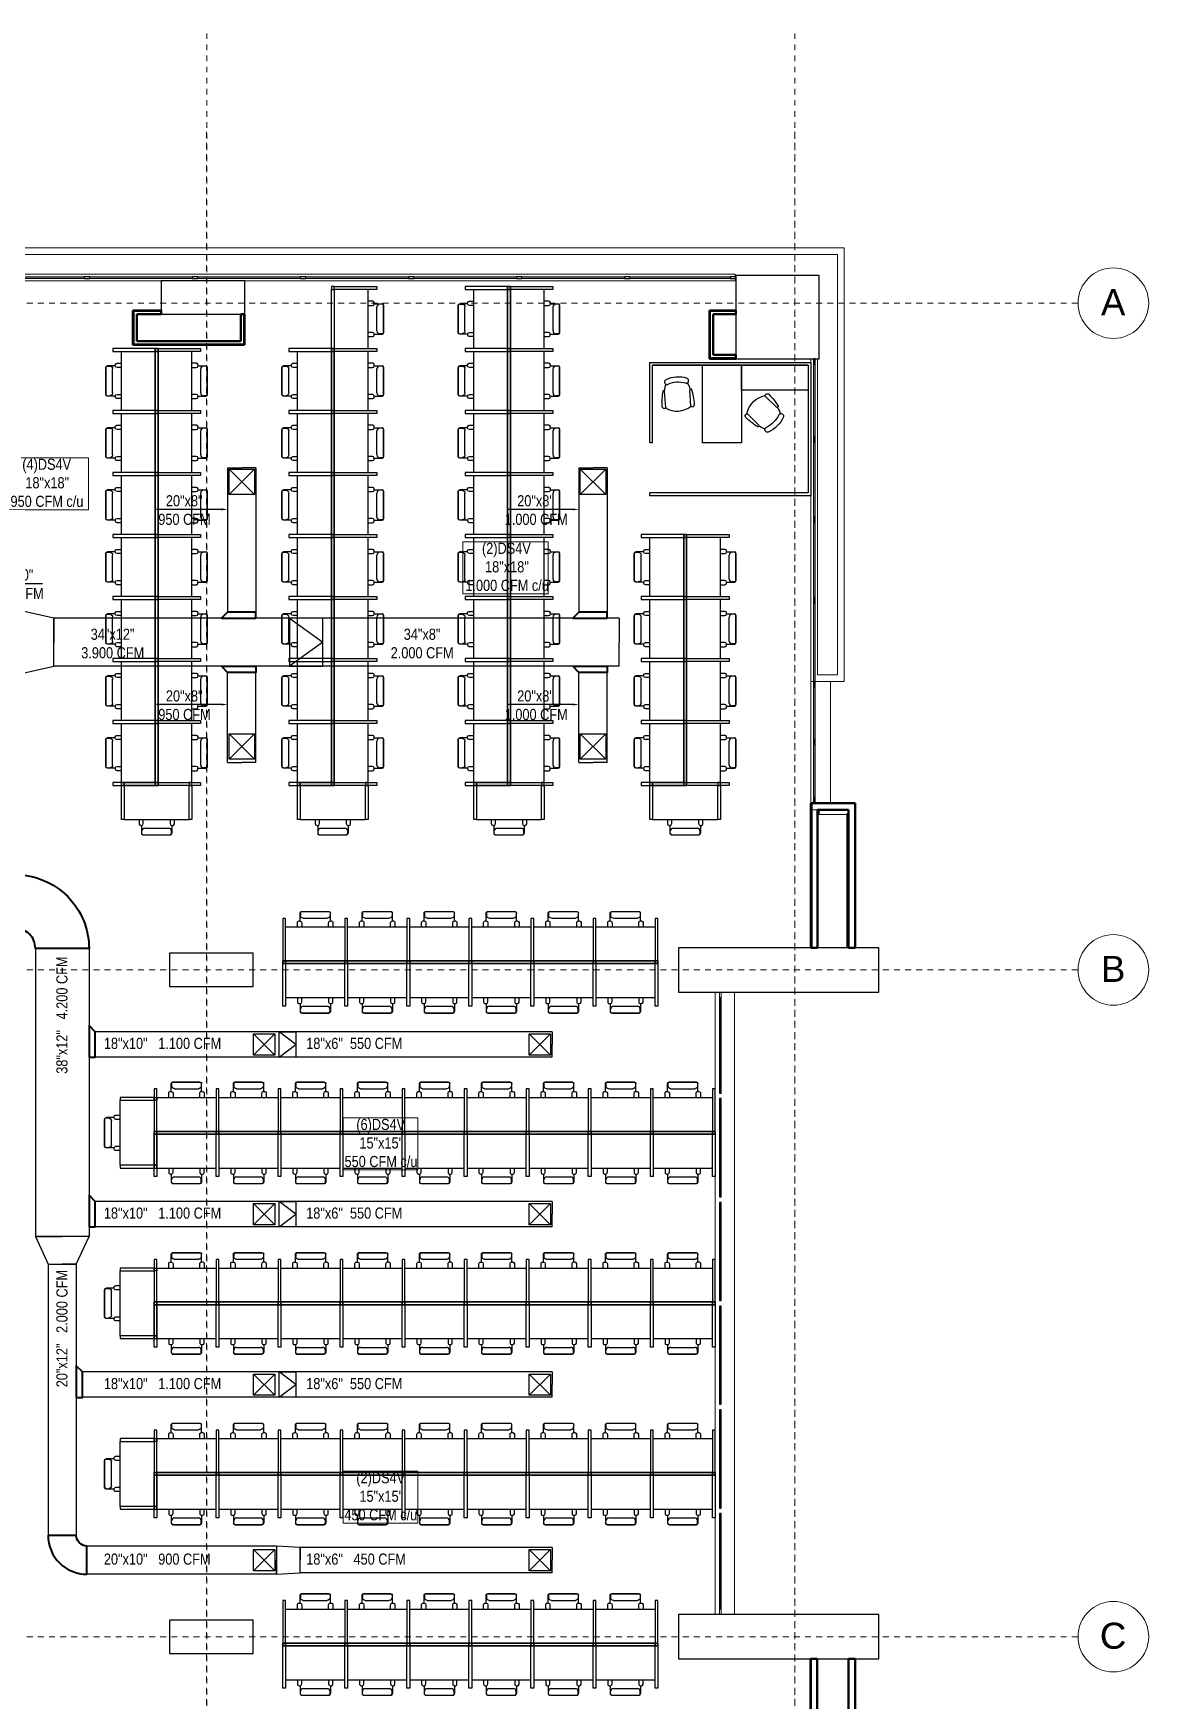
# Model space of a CAD drawing. Header units: inches. Extents: x -3 to 209, y -384 to 20.
# Drawn here: x 173.28 to 193.34, y -191.02 to -161.01 of the extents above; entities that cross this region are included whole.
import ezdxf
from ezdxf import colors
from ezdxf.entities.mleader import LeaderData, LeaderLine
from ezdxf.math import Vec2, Vec3

# ---------------------------------------------------------------- set-up
doc = ezdxf.new("R2010")
doc.units = ezdxf.units.IN
doc.header["$MEASUREMENT"] = 0
for name, pattern in [('Grid Line', [0.022225, 0.0127, -0.003175, 0.003175, -0.003175]), ('Grid Line 1_2_', [0.022225, 0.0127, -0.003175, 0.003175, -0.003175]), ('HIDDEN2', [0.1875, 0.125, -0.0625])]:
    doc.linetypes.add(name, pattern=pattern)
for name, color, linetype, lineweight in [('A-GLAZ-CURT', 253, 'Continuous', 9), ('A-GLAZ-CWMG', 253, 'Continuous', 9), ('A-WALL-PATT', 253, 'Continuous', 50), ('HVAC -Textos Suministro', 7, 'Continuous', 9), ('HVAC Suministro', 5, 'Continuous', 40), ('S-BEAM', 253, 'Continuous', 13), ('S-COLS', 6, 'Continuous', 13), ('S-GRID', 253, 'Continuous', 9), ('S-GRID-IDEN', 253, 'Continuous', 9)]:
    doc.layers.add(name, color=color, linetype=linetype, lineweight=lineweight)
for name, color, linetype in [('A-WALL', 253, 'Continuous'), ('HVAC-Rejillas', 2, 'HIDDEN2'), ('HVAC-Suministro', 170, 'Continuous'), ('NFF-FURN', 253, 'Continuous'), ('NFF-LIGHT', 253, 'Continuous')]:
    doc.layers.add(name, color=color, linetype=linetype)
doc.styles.add('Arial', font='arial.ttf', dxfattribs={"height": 0.225})
doc.styles.add('Arial Narrow', font='ARIALN.TTF', dxfattribs={"height": 0.00295})
doc.styles.get("Standard").update_dxf_attribs({"font": 'arial.ttf'})

# ---------------------------------------------------------------- blocks, each defined once
blk = doc.blocks.new('ds')
at = {"linetype": 'ByBlock', "lineweight": -2}
for p, q in [((-0.0127, -0.0127), (0.0127, 0.0127)), ((-0.0127, 0.0127), (0.0127, -0.0127)), ((-0.0127, -0.0127), (-0.0127, 0.0127)), ((-0.0127, 0.0127), (0.0127, 0.0127)), ((0.0127, 0.0127), (0.0127, -0.0127)), ((0.0127, -0.0127), (-0.0127, -0.0127))]:
    blk.add_line(p, q, dxfattribs=at)
blk = doc.blocks.new('*U106')
blk.add_lwpolyline([(-0.234, -0.057), (-0.234, 0), (0, 0), (0.057, -0.057), (-0.234, -0.057)])
blk = doc.blocks.new('*U69')
blk.add_lwpolyline([(-0.26, -0.057), (-0.26, 0), (0, 0), (0.057, -0.057), (-0.26, -0.057)])
blk = doc.blocks.new('nci')
at = {"layer": 'NFF-FURN', "linetype": 'ByBlock', "lineweight": -2}
for p, q in [((717, -265), (635, -265)), ((744, -310), (744, -292)), ((635, -342), (712, -342)), ((744, -310), (886, -310)), ((793, -799), (793, -367)), ((889, -316), (844, -316)), ((911, -831), (911, -335)), ((915, -824), (915, -342)), ((711, -824), (635, -824)), ((743, -874), (743, -856)), ((743, -856), (886, -856)), ((889, -850), (844, -850)), ((635, -901), (716, -901))]:
    blk.add_line(p, q, dxfattribs=at)
for points in [[(-25, -50), (25, -50), (25, 0), (-25, 0)], [(25, -1116), (-25, -1116), (-25, -50), (25, -50)], [(25, -50), (25, -1116), (635, -1116), (635, -50)], [(-25, -1116), (25, -1116), (25, -1166), (-25, -1166)]]:
    blk.add_lwpolyline(points, close=True, dxfattribs=at)
for points in [[(25, 0), (789, 0), (789, -50), (25, -50), (25, 0)], [(25, -1116), (789, -1116), (789, -1166), (25, -1166), (25, -1116)]]:
    blk.add_lwpolyline(points, dxfattribs=at)
for centre, radius, start, end in [((717, -292), 26.9, 0, 90), ((712, -310), 32.3, 270, 0), ((844, -367), 50.8, 90, 180), ((886, -335), 25.4, 0, 90), ((889, -342), 25.4, 0, 90), ((711, -856), 32.3, 0, 90), ((716, -874), 26.9, 270, 0), ((844, -799), 50.8, 180, 270), ((886, -831), 25.4, 270, 0), ((889, -824), 25.4, 270, 0)]:
    blk.add_arc(centre, radius, start, end, dxfattribs=at)
blk = doc.blocks.new('om 2')
at = {"layer": 'NFF-FURN', "linetype": 'ByBlock', "lineweight": -2, "extrusion": (0, 0, -1)}
for points in [[(1900, -1400), (1900, 0)], [(1200, -450), (1200, 0)], [(1200, 0), (1200, -1400)], [(2562, -265), (2562, -265)], [(2177, -238), (2177, -238)], [(2613, -468), (2613, -468)], [(2559, -761), (2581, -476)], [(2525, -346), (2525, -346)], [(2203, -325), (2203, -325)], [(2112, -733), (2126, -448)], [(2095, -436), (2095, -436)], [(0, -450), (1200, -450)], [(773, -557), (773, -557)], [(773, -557), (568, -756)], [(707, -525), (707, -525)], [(2630, -741), (2630, -741)], [(2559, -761), (2559, -761)], [(2112, -733), (2112, -733)], [(2044, -705), (2044, -705)], [(1089, -875), (1089, -875)], [(1089, -875), (889, -1079)], [(538, -740), (538, -740)], [(526, -895), (526, -895)], [(1120, -942), (1120, -942)], [(904, -1109), (904, -1109)], [(754, -1123), (754, -1123)], [(444, -932), (444, -932)], [(1200, -1400), (1900, -1400)], [(717, -1204), (717, -1204)]]:
    blk.add_lwpolyline(points, dxfattribs=at)
for points in [[(2562, -265), (2568, -269), (2574, -275, -0.415301), (2570, -338), (2564, -342), (2558, -345)], [(2562, -265), (2568, -269), (2574, -275, -0.415301), (2570, -338, -0.275335), (2525, -346)], [(2177, -238, -0.190618), (2562, -265)], [(2177, -238, -0.190618), (2562, -265)], [(2203, -325, -0.163773), (2525, -346)], [(2203, -325, -0.260185), (2161, -310, -0.41472), (2165, -246), (2171, -242), (2177, -238)], [(2170, -318), (2165, -314), (2161, -310, -0.41472), (2165, -246), (2171, -242), (2177, -238)], [(2613, -468, -0.062864), (2630, -741)], [(2613, -468, -0.062864), (2630, -741)], [(2591, -462, -0.335448), (2612, -466), (2613, -468)], [(2581, -476), (2582, -470), (2587, -465, -0.415881), (2612, -466), (2613, -468)], [(2558, -345, -0.084773), (2591, -462)], [(2120, -434, -0.064311), (2170, -318)], [(2095, -436), (2097, -434, -0.415432), (2122, -436), (2125, -442), (2126, -448)], [(2095, -436), (2097, -434, -0.379395), (2120, -434)], [(2044, -705, -0.062793), (2095, -436)], [(2044, -705, -0.062793), (2095, -436)], [(1102, -876, 0.300719), (773, -545)], [(773, -557), (774, -553, 0.414852), (735, -514, 0.197378), (707, -525)], [(773, -545, 0.360765), (735, -514, 0.197378), (707, -525)], [(707, -525, 0.062793), (538, -740)], [(707, -525, 0.062793), (538, -740)], [(2630, -741, -0.198888), (2616, -768, -0.347278), (2568, -771)], [(2630, -741, -0.198158), (2616, -768, -0.414966), (2562, -765), (2559, -761)], [(2568, -771, -0.300719), (2103, -741)], [(2112, -733), (2109, -737, -0.414852), (2054, -733, -0.197378), (2044, -705)], [(2103, -741, -0.360765), (2054, -733, -0.197378), (2044, -705)], [(1120, -942, 0.198158), (1132, -914, 0.414966), (1093, -875), (1089, -875)], [(1120, -942, 0.198888), (1132, -914, 0.347278), (1102, -876)], [(526, -895, 0.163773), (754, -1123)], [(538, -740), (538, -743, 0.415432), (556, -761), (562, -759), (568, -756)], [(538, -740), (538, -743, 0.379395), (553, -760)], [(553, -760, 0.064311), (499, -875)], [(526, -895, 0.260185), (487, -873, 0.41472), (442, -918), (442, -925), (444, -932)], [(499, -875), (493, -874), (487, -873, 0.41472), (442, -918), (442, -925), (444, -932)], [(904, -1109, 0.062864), (1120, -942)], [(904, -1109, 0.062864), (1120, -942)], [(889, -1079), (885, -1085), (884, -1092, 0.415881), (901, -1109), (904, -1109)], [(884, -1096, 0.335448), (901, -1109), (904, -1109)], [(775, -1148, 0.084773), (884, -1096)], [(717, -1204), (724, -1206), (732, -1207, 0.415301), (777, -1162, 0.275335), (754, -1123)], [(717, -1204), (724, -1206), (732, -1207, 0.415301), (777, -1162), (777, -1155), (775, -1148)], [(444, -932, 0.190618), (717, -1204)], [(444, -932, 0.190618), (717, -1204)]]:
    blk.add_lwpolyline(points, format="xyb", dxfattribs=at)
at = {"layer": 'NFF-LIGHT', "linetype": 'ByBlock', "lineweight": -2}
for p, q in [((1, 0), (-2800, 0)), ((-2800, 0), (1, 0)), ((-2800, -1400), (-2800, 0)), ((1, 0), (1, -2300)), ((-2800, -1400), (-2850, -1400)), ((1, -2300), (-2850, -2300))]:
    blk.add_line(p, q, dxfattribs=at)
blk.add_lwpolyline([(-2850, -1400), (-2850, 50), (51, 50), (51, -2350), (-2850, -2350), (-2850, -2300)], dxfattribs=at)
at = {"layer": 'NFF-LIGHT', "linetype": 'ByBlock', "lineweight": -2, "extrusion": (0, 0, -1)}
for points in [[(1900, 0), (1200, 0)], [(1200, 0), (0, 0)], [(0, 0), (0, -450)]]:
    blk.add_lwpolyline(points, dxfattribs=at)
blk = doc.blocks.new('Grid - Grid Head - Circle-V29-COMUNICACIONES PISO 4 AVA')
at = {"layer": 'S-GRID-IDEN', "linetype": 'ByBlock', "lineweight": -2}
blk.add_circle((0, 0), 0.00635, dxfattribs=at)
blk = doc.blocks.new('tlws')
at = {"layer": 'NFF-FURN', "linetype": 'ByBlock', "lineweight": -2}
for p, q in [((-318, -610), (-318, -691)), ((-291, -718), (-273, -718)), ((-273, -718), (-273, -861)), ((-267, -864), (-267, -819)), ((-248, -886), (248, -886)), ((-241, -686), (-241, -610)), ((-241, -890), (241, -890)), ((-216, -768), (216, -768)), ((241, -610), (241, -687)), ((267, -864), (267, -819)), ((273, -719), (291, -719)), ((273, -719), (273, -861)), ((318, -692), (318, -610))]:
    blk.add_line(p, q, dxfattribs=at)
for points in [[(-585, 50), (-585, 0), (-635, 0), (-635, 50)], [(-585, 0), (-585, 50), (585, 50), (585, 0)], [(585, 0), (-585, 0), (-585, -610), (585, -610)], [(585, 50), (585, 0), (635, 0), (635, 50)]]:
    blk.add_lwpolyline(points, close=True, dxfattribs=at)
for points in [[(-585, 0), (-585, -610), (-635, -610), (-635, 0), (-585, 0)], [(635, 0), (635, -610), (585, -610), (585, 0), (635, 0)]]:
    blk.add_lwpolyline(points, dxfattribs=at)
for centre, radius, start, end in [((-291, -691), 26.9, 180, 270), ((-273, -686), 32.3, 270, 0), ((-248, -861), 25.4, 180, 270), ((-216, -819), 50.8, 90, 180), ((-241, -864), 25.4, 180, 270), ((216, -819), 50.8, 0, 90), ((273, -687), 32.3, 180, 270), ((241, -864), 25.4, 270, 0), ((248, -861), 25.4, 270, 0), ((291, -692), 26.9, 270, 0)]:
    blk.add_arc(centre, radius, start, end, dxfattribs=at)

msp = doc.modelspace()

# ---------------------------------------------------------------- linework, layer by layer
at = {"layer": 'A-GLAZ-CURT', "lineweight": 18}
for p, q in [((174.192, -165.395), (172.349, -165.395)), ((172.349, -165.42), (174.192, -165.42)), ((174.192, -165.42), (174.192, -165.395)), ((176.136, -165.395), (174.292, -165.395)), ((174.292, -165.395), (174.292, -165.42)), ((174.292, -165.42), (176.136, -165.42)), ((176.136, -165.42), (176.136, -165.395)), ((178.08, -165.395), (176.236, -165.395)), ((176.236, -165.395), (176.236, -165.42)), ((176.236, -165.42), (178.08, -165.42)), ((178.08, -165.42), (178.08, -165.395)), ((180.024, -165.395), (178.18, -165.395)), ((178.18, -165.395), (178.18, -165.42)), ((178.18, -165.42), (180.024, -165.42)), ((180.024, -165.42), (180.024, -165.395)), ((181.967, -165.395), (180.124, -165.395)), ((180.124, -165.395), (180.124, -165.42)), ((180.124, -165.42), (181.967, -165.42)), ((181.967, -165.42), (181.967, -165.395)), ((183.911, -165.395), (182.067, -165.395)), ((182.067, -165.395), (182.067, -165.42)), ((182.067, -165.42), (183.911, -165.42)), ((183.911, -165.42), (183.911, -165.395)), ((185.815, -165.395), (184.011, -165.395)), ((184.011, -165.395), (184.011, -165.42)), ((184.011, -165.42), (185.815, -165.42)), ((185.815, -165.42), (185.815, -165.395)), ((187.314, -166.967), (187.314, -168.267)), ((187.339, -166.967), (187.314, -166.967)), ((187.339, -168.267), (187.339, -166.967)), ((187.314, -168.267), (187.339, -168.267)), ((187.314, -168.367), (187.314, -169.717)), ((187.339, -168.367), (187.314, -168.367)), ((187.339, -169.717), (187.339, -168.367)), ((187.314, -169.717), (187.339, -169.717)), ((187.314, -169.817), (187.314, -171.167)), ((187.339, -169.817), (187.314, -169.817)), ((187.339, -171.167), (187.339, -169.817)), ((187.314, -171.167), (187.339, -171.167)), ((187.314, -171.267), (187.314, -172.677)), ((187.339, -171.267), (187.314, -171.267)), ((187.339, -172.677), (187.339, -171.267)), ((187.314, -172.677), (187.339, -172.677)), ((187.314, -172.777), (187.314, -173.717)), ((187.339, -172.777), (187.314, -172.777)), ((187.339, -173.717), (187.339, -172.777)), ((187.314, -173.717), (187.339, -173.717)), ((187.314, -173.817), (187.314, -174.767)), ((187.339, -173.817), (187.314, -173.817)), ((187.339, -174.767), (187.339, -173.817)), ((187.314, -174.767), (187.339, -174.767))]:
    msp.add_line(p, q, dxfattribs=at)
at = {"layer": 'A-GLAZ-CWMG'}
for p, q in [((172.349, -165.392), (174.192, -165.392)), ((172.349, -165.422), (174.192, -165.422)), ((174.292, -165.392), (176.136, -165.392)), ((174.292, -165.422), (176.136, -165.422)), ((176.236, -165.392), (178.08, -165.392)), ((176.236, -165.422), (178.08, -165.422)), ((178.18, -165.392), (180.024, -165.392)), ((178.18, -165.422), (180.024, -165.422)), ((180.124, -165.392), (181.967, -165.392)), ((180.124, -165.422), (181.967, -165.422)), ((182.067, -165.392), (183.911, -165.392)), ((182.067, -165.422), (183.911, -165.422)), ((184.011, -165.392), (185.815, -165.392)), ((184.011, -165.422), (185.815, -165.422)), ((187.312, -168.267), (187.312, -166.967)), ((187.342, -168.267), (187.342, -166.967)), ((187.312, -169.717), (187.312, -168.367)), ((187.342, -169.717), (187.342, -168.367)), ((187.312, -171.167), (187.312, -169.817)), ((187.342, -171.167), (187.342, -169.817)), ((187.312, -172.677), (187.312, -171.267)), ((187.342, -172.677), (187.342, -171.267)), ((187.312, -173.717), (187.312, -172.777)), ((187.342, -173.717), (187.342, -172.777)), ((187.312, -174.767), (187.312, -173.817)), ((187.342, -174.767), (187.342, -173.817)), ((185.621, -178.367), (185.621, -178.267)), ((185.651, -178.367), (185.651, -178.267)), ((185.621, -189.467), (185.621, -189.367)), ((185.651, -189.467), (185.651, -189.367))]:
    msp.add_line(p, q, dxfattribs=at)
at = {"layer": 'A-GLAZ-CWMG', "lineweight": 25, "extrusion": (0, 0, -1)}
for p, q in [((174.292, -165.392), (174.192, -165.392)), ((174.192, -165.392), (174.192, -165.422)), ((174.192, -165.422), (174.292, -165.422)), ((174.292, -165.422), (174.292, -165.392)), ((176.236, -165.392), (176.136, -165.392)), ((176.136, -165.392), (176.136, -165.422)), ((176.136, -165.422), (176.236, -165.422)), ((176.236, -165.422), (176.236, -165.392)), ((178.18, -165.392), (178.08, -165.392)), ((178.08, -165.392), (178.08, -165.422)), ((178.08, -165.422), (178.18, -165.422)), ((178.18, -165.422), (178.18, -165.392)), ((180.124, -165.392), (180.024, -165.392)), ((180.024, -165.392), (180.024, -165.422)), ((180.024, -165.422), (180.124, -165.422)), ((180.124, -165.422), (180.124, -165.392)), ((182.067, -165.392), (181.967, -165.392)), ((181.967, -165.392), (181.967, -165.422)), ((181.967, -165.422), (182.067, -165.422)), ((182.067, -165.422), (182.067, -165.392)), ((184.011, -165.392), (183.911, -165.392)), ((183.911, -165.392), (183.911, -165.422)), ((183.911, -165.422), (184.011, -165.422)), ((184.011, -165.422), (184.011, -165.392)), ((187.312, -168.267), (187.312, -168.367)), ((187.342, -168.267), (187.312, -168.267)), ((187.342, -168.367), (187.342, -168.267)), ((187.312, -168.367), (187.342, -168.367)), ((187.312, -169.717), (187.312, -169.817)), ((187.342, -169.717), (187.312, -169.717)), ((187.312, -169.817), (187.342, -169.817)), ((187.342, -169.817), (187.342, -169.717)), ((187.312, -171.167), (187.312, -171.267)), ((187.342, -171.167), (187.312, -171.167)), ((187.312, -171.267), (187.342, -171.267)), ((187.342, -171.267), (187.342, -171.167)), ((187.312, -173.717), (187.312, -173.817)), ((187.342, -173.717), (187.312, -173.717)), ((187.342, -173.817), (187.342, -173.717)), ((187.312, -173.817), (187.342, -173.817)), ((187.312, -174.767), (187.312, -174.867)), ((187.342, -174.767), (187.312, -174.767)), ((187.312, -174.867), (187.342, -174.867)), ((187.342, -174.867), (187.342, -174.767))]:
    msp.add_line(p, q, dxfattribs=at)
at = {"layer": 'A-GLAZ-CWMG', "lineweight": 25}
for p, q in [((185.915, -165.392), (185.815, -165.392)), ((185.815, -165.392), (185.815, -165.422)), ((185.815, -165.422), (185.915, -165.422)), ((185.915, -165.422), (185.915, -165.392)), ((187.312, -166.867), (187.312, -166.967)), ((187.342, -166.867), (187.312, -166.867)), ((187.312, -166.967), (187.342, -166.967)), ((187.342, -166.967), (187.342, -166.867)), ((187.312, -172.677), (187.312, -172.777)), ((187.342, -172.677), (187.312, -172.677)), ((187.312, -172.777), (187.342, -172.777)), ((187.342, -172.777), (187.342, -172.677)), ((185.651, -178.367), (185.621, -178.367)), ((185.621, -178.367), (185.621, -180.084)), ((185.651, -180.084), (185.651, -178.367)), ((185.621, -180.084), (185.651, -180.084)), ((185.651, -180.184), (185.621, -180.184)), ((185.621, -180.184), (185.621, -181.951)), ((185.651, -181.951), (185.651, -180.184)), ((185.621, -181.951), (185.651, -181.951)), ((185.651, -182.051), (185.621, -182.051)), ((185.621, -182.051), (185.621, -183.817)), ((185.651, -183.817), (185.651, -182.051)), ((185.621, -183.817), (185.651, -183.817)), ((185.651, -183.917), (185.621, -183.917)), ((185.621, -183.917), (185.621, -185.684)), ((185.651, -185.684), (185.651, -183.917)), ((185.621, -185.684), (185.651, -185.684)), ((185.651, -185.784), (185.621, -185.784)), ((185.621, -185.784), (185.621, -187.551)), ((185.651, -187.551), (185.651, -185.784)), ((185.621, -187.551), (185.651, -187.551)), ((185.651, -187.651), (185.621, -187.651)), ((185.621, -187.651), (185.621, -189.367)), ((185.651, -189.367), (185.651, -187.651)), ((185.621, -189.367), (185.651, -189.367))]:
    msp.add_line(p, q, dxfattribs=at)
at = {"layer": 'A-WALL', "lineweight": 9}
for p, q in [((170.404, -164.869), (187.744, -164.869)), ((187.744, -164.989), (170.524, -164.989)), ((187.864, -164.869), (187.744, -164.869)), ((187.744, -172.557), (187.744, -164.989)), ((187.864, -164.869), (187.864, -172.677)), ((175.58, -165.467), (170.404, -165.467)), ((170.524, -165.347), (185.905, -165.347)), ((185.905, -165.467), (177.08, -165.467)), ((185.905, -165.392), (185.905, -165.347)), ((185.905, -165.467), (185.905, -165.422)), ((187.267, -172.677), (187.267, -166.867)), ((187.387, -166.867), (187.387, -172.557)), ((187.267, -172.677), (187.312, -172.677)), ((187.267, -174.867), (187.267, -172.677)), ((187.342, -172.677), (187.387, -172.677)), ((187.387, -172.557), (187.744, -172.557)), ((187.744, -172.677), (187.387, -172.677)), ((187.617, -172.677), (187.617, -174.867)), ((187.744, -172.677), (187.864, -172.677)), ((185.544, -189.467), (185.544, -178.267)), ((185.894, -178.267), (185.894, -189.467))]:
    msp.add_line(p, q, dxfattribs=at)
at = {"layer": 'A-WALL', "lineweight": 50}
for p, q in [((175.089, -165.997), (175.069, -165.997)), ((175.069, -165.997), (175.069, -166.619)), ((175.139, -165.997), (175.089, -165.997)), ((175.579, -165.997), (175.139, -165.997)), ((175.139, -166.549), (175.139, -166.067)), ((175.139, -166.067), (175.579, -166.067)), ((175.579, -166.067), (175.579, -165.997)), ((177.009, -166.067), (177.009, -166.549)), ((177.079, -166.067), (177.009, -166.067)), ((177.079, -166.549), (177.079, -166.067)), ((185.44, -165.997), (185.44, -166.797)), ((185.46, -165.997), (185.44, -165.997)), ((185.51, -165.997), (185.46, -165.997)), ((185.915, -165.997), (185.51, -165.997)), ((185.51, -166.797), (185.51, -166.067)), ((185.51, -166.067), (185.915, -166.067)), ((185.915, -166.067), (185.915, -165.997)), ((175.069, -166.619), (175.089, -166.619)), ((175.089, -166.619), (175.139, -166.619)), ((177.009, -166.549), (175.139, -166.549)), ((175.139, -166.619), (177.079, -166.619)), ((177.079, -166.599), (177.079, -166.549)), ((177.079, -166.619), (177.079, -166.599)), ((185.44, -166.797), (185.44, -166.847)), ((185.915, -166.797), (185.51, -166.797)), ((185.915, -166.867), (185.915, -166.797)), ((185.44, -166.847), (185.44, -166.867)), ((185.44, -166.867), (185.915, -166.867)), ((187.287, -174.867), (187.267, -174.867)), ((187.267, -174.867), (187.267, -174.987)), ((187.287, -174.867), (187.267, -174.867)), ((188.06, -174.867), (187.287, -174.867)), ((188.06, -174.987), (188.06, -174.867)), ((187.267, -174.987), (187.267, -177.467)), ((187.387, -174.987), (187.94, -174.987)), ((187.387, -177.467), (187.387, -174.987)), ((187.94, -174.987), (187.94, -177.467)), ((188.06, -177.467), (188.06, -174.987)), ((187.267, -177.467), (187.387, -177.467)), ((187.94, -177.467), (188.06, -177.467)), ((187.377, -190.267), (187.257, -190.267)), ((187.257, -190.267), (187.257, -192.748)), ((187.377, -192.748), (187.377, -190.267)), ((187.94, -190.267), (187.94, -192.748)), ((188.06, -190.267), (187.94, -190.267)), ((188.06, -192.868), (188.06, -190.267))]:
    msp.add_line(p, q, dxfattribs=at)
at = {"layer": 'A-WALL', "lineweight": 18}
for p, q in [((175.089, -166.017), (175.089, -166.599)), ((175.089, -166.017), (175.139, -166.017)), ((175.579, -166.017), (175.139, -166.017)), ((177.059, -166.549), (177.059, -166.067)), ((185.46, -166.797), (185.46, -166.017)), ((185.46, -166.017), (185.51, -166.017)), ((185.915, -166.017), (185.51, -166.017)), ((175.139, -166.599), (175.089, -166.599)), ((175.139, -166.599), (177.059, -166.599)), ((177.059, -166.549), (177.059, -166.599)), ((185.46, -166.847), (185.46, -166.797)), ((185.46, -166.847), (185.915, -166.847)), ((187.267, -174.867), (187.267, -174.987)), ((187.287, -174.987), (187.287, -174.867)), ((187.287, -177.467), (187.287, -174.987)), ((187.387, -174.987), (187.287, -174.987)), ((187.277, -190.267), (187.277, -192.748))]:
    msp.add_line(p, q, dxfattribs=at)
at = {"layer": 'A-WALL-PATT', "linetype": 'Continuous', "lineweight": 9}
for p, q in [((175.94, -166.599), (175.929, -166.619)), ((176.906, -166.618), (176.895, -166.599)), ((187.274, -176.201), (187.267, -176.213)), ((187.275, -190.667), (187.258, -190.638))]:
    msp.add_line(p, q, dxfattribs=at)
at = {"layer": 'HVAC -Textos Suministro'}
for points in [[(174.272, -169.585), (172.737, -169.585), (172.737, -168.65), (174.272, -168.65)], [(182.542, -171.097), (181.007, -171.097), (181.007, -170.162), (182.542, -170.162)], [(180.193, -181.466), (178.853, -181.466), (178.853, -180.531), (180.193, -180.531)], [(180.193, -187.824), (178.853, -187.824), (178.853, -186.889), (180.193, -186.889)]]:
    msp.add_lwpolyline(points, close=True, dxfattribs=at)
at = {"layer": 'HVAC Suministro'}
for points in [[(172.953, -177.119), (172.953, -176.154, -0.414214), (174.28, -177.481), (173.315, -177.481, 0.414214)], [(174.051, -188.044), (173.543, -188.044, 0.414214), (174.242, -188.743), (174.242, -188.235, -0.414214)]]:
    msp.add_lwpolyline(points, format="xyb", close=True, dxfattribs=at)
at = {"layer": 'HVAC-Suministro'}
for p, q in [((176.773, -168.829), (177.027, -168.829)), ((176.773, -168.829), (176.773, -171.427)), ((177.281, -168.829), (177.027, -168.829)), ((177.281, -168.829), (177.281, -171.427)), ((183.092, -168.829), (183.346, -168.829)), ((183.092, -168.829), (183.092, -171.427)), ((183.6, -168.829), (183.346, -168.829)), ((183.6, -168.829), (183.6, -171.427)), ((183.817, -171.538), (173.644, -171.538)), ((173.644, -171.538), (173.644, -171.97)), ((176.773, -171.427), (177.027, -171.427)), ((177.281, -171.427), (177.027, -171.427)), ((183.092, -171.427), (183.346, -171.427)), ((183.6, -171.427), (183.346, -171.427)), ((183.817, -171.538), (183.817, -171.97)), ((173.644, -172.402), (173.644, -171.97)), ((183.817, -172.402), (183.817, -171.97)), ((183.817, -172.402), (173.644, -172.402)), ((176.773, -174.135), (176.773, -172.512)), ((176.773, -172.512), (177.027, -172.512)), ((177.281, -172.512), (177.027, -172.512)), ((177.281, -174.135), (177.281, -172.512)), ((183.092, -174.135), (183.092, -172.512)), ((183.092, -172.512), (183.346, -172.512)), ((183.6, -172.512), (183.346, -172.512)), ((183.6, -174.135), (183.6, -172.512)), ((176.773, -174.135), (177.027, -174.135)), ((177.281, -174.135), (177.027, -174.135)), ((183.092, -174.135), (183.346, -174.135)), ((183.6, -174.135), (183.346, -174.135)), ((173.315, -177.481), (173.797, -177.481)), ((173.315, -177.481), (173.315, -182.665)), ((174.28, -177.481), (173.797, -177.481)), ((174.28, -177.481), (174.28, -182.665)), ((182.612, -178.979), (174.391, -178.979)), ((174.391, -178.979), (174.391, -179.208)), ((182.612, -178.979), (182.612, -179.208)), ((174.391, -179.436), (174.391, -179.208)), ((182.612, -179.436), (174.391, -179.436)), ((182.612, -179.436), (182.612, -179.208)), ((182.612, -182.033), (174.391, -182.033)), ((174.391, -182.033), (174.391, -182.262)), ((182.612, -182.033), (182.612, -182.262)), ((174.391, -182.49), (174.391, -182.262)), ((182.612, -182.49), (182.612, -182.262)), ((173.315, -182.665), (173.797, -182.665)), ((174.28, -182.665), (173.797, -182.665)), ((182.612, -182.49), (174.391, -182.49)), ((173.543, -183.165), (173.797, -183.165)), ((173.543, -183.165), (173.543, -188.044)), ((174.051, -183.165), (173.797, -183.165)), ((174.051, -183.165), (174.051, -188.044)), ((182.612, -185.102), (174.162, -185.102)), ((174.162, -185.102), (174.162, -185.331)), ((182.612, -185.102), (182.612, -185.331)), ((174.162, -185.559), (174.162, -185.331)), ((182.612, -185.559), (182.612, -185.331)), ((182.612, -185.559), (174.162, -185.559)), ((173.543, -188.044), (173.797, -188.044)), ((174.051, -188.044), (173.797, -188.044)), ((177.655, -188.235), (174.242, -188.235)), ((174.242, -188.235), (174.242, -188.489)), ((177.655, -188.235), (177.655, -188.489)), ((182.612, -188.26), (178.078, -188.26)), ((178.078, -188.26), (178.078, -188.489)), ((182.612, -188.26), (182.612, -188.489)), ((174.242, -188.743), (174.242, -188.489)), ((177.655, -188.743), (177.655, -188.489)), ((178.078, -188.718), (178.078, -188.489)), ((182.612, -188.718), (178.078, -188.718)), ((182.612, -188.718), (182.612, -188.489)), ((177.655, -188.743), (174.242, -188.743))]:
    msp.add_line(p, q, dxfattribs=at)
for points in [[(173.644, -171.538), (172.744, -171.335), (172.744, -172.605), (173.644, -172.402)], [(174.28, -182.665), (173.315, -182.665), (173.543, -183.165), (174.051, -183.165)], [(178.078, -188.26), (177.655, -188.235), (177.655, -188.743), (178.078, -188.718)]]:
    msp.add_lwpolyline(points, close=True, dxfattribs=at)
for points in [[(177.885, -171.538), (177.885, -172.402), (178.485, -172.402), (178.485, -171.538), (177.885, -171.538), (178.485, -171.97), (177.885, -172.402)], [(177.702, -179.436), (177.702, -178.979), (178.002, -178.979), (178.002, -179.436), (177.702, -179.436), (178.002, -179.208), (177.702, -178.979)], [(177.702, -182.49), (177.702, -182.033), (178.002, -182.033), (178.002, -182.49), (177.702, -182.49), (178.002, -182.262), (177.702, -182.033)], [(177.702, -185.559), (177.702, -185.102), (178.002, -185.102), (178.002, -185.559), (177.702, -185.559), (178.002, -185.331), (177.702, -185.102)]]:
    msp.add_lwpolyline(points, dxfattribs=at)
at = {"layer": 'S-BEAM', "lineweight": 18}
for p, q in [((187.387, -175.067), (187.416, -175.067)), ((187.416, -175.067), (187.416, -174.987)), ((187.911, -175.067), (187.416, -175.067)), ((187.94, -175.024), (187.911, -175.067)), ((187.911, -175.067), (187.911, -177.467))]:
    msp.add_line(p, q, dxfattribs=at)
at = {"layer": 'S-COLS', "lineweight": 25}
for p, q in [((177.08, -165.467), (175.58, -165.467)), ((175.58, -165.467), (175.58, -166.067)), ((177.08, -166.067), (177.08, -165.467)), ((187.416, -165.367), (185.916, -165.367)), ((185.916, -165.367), (185.916, -166.867)), ((187.416, -166.867), (187.416, -165.367)), ((175.58, -166.067), (177.08, -166.067)), ((185.916, -166.867), (187.416, -166.867)), ((177.23, -177.567), (175.73, -177.567)), ((175.73, -177.567), (175.73, -178.167)), ((177.23, -178.167), (177.23, -177.567)), ((188.485, -177.467), (184.885, -177.467)), ((184.885, -177.467), (184.885, -178.267)), ((188.485, -178.267), (188.485, -177.467)), ((175.73, -178.167), (177.23, -178.167)), ((184.885, -178.267), (188.485, -178.267)), ((177.23, -189.567), (175.73, -189.567)), ((175.73, -189.567), (175.73, -190.167)), ((177.23, -190.167), (177.23, -189.567)), ((188.485, -189.467), (184.885, -189.467)), ((184.885, -189.467), (184.885, -190.267)), ((188.485, -190.267), (188.485, -189.467)), ((175.73, -190.167), (177.23, -190.167)), ((184.885, -190.267), (188.485, -190.267))]:
    msp.add_line(p, q, dxfattribs=at)
at = {"layer": 'S-GRID', "linetype": 'Grid Line 1_2_'}
for p, q in [((176.399, -161.012), (176.399, -208.16)), ((176.399, -161.012), (176.399, -208.16)), ((186.977, -161.012), (186.977, -208.16)), ((186.977, -161.012), (186.977, -208.16)), ((122.761, -165.867), (192.072, -165.867)), ((122.761, -165.867), (192.072, -165.867)), ((122.761, -177.867), (192.072, -177.867)), ((122.761, -177.867), (192.072, -177.867)), ((122.761, -189.867), (192.072, -189.867)), ((122.761, -189.867), (192.072, -189.867))]:
    msp.add_line(p, q, dxfattribs=at)
at = {"layer": 'S-GRID', "linetype": 'Grid Line'}
for p, q in [((176.4, -161.012), (176.4, -208.16)), ((186.978, -161.012), (186.978, -208.16)), ((176.395, -162.785), (176.395, -205.178)), ((186.977, -162.785), (186.977, -205.178)), ((122.761, -165.867), (192.072, -165.867)), ((123.567, -165.867), (190.878, -165.867)), ((122.761, -177.867), (192.072, -177.867)), ((123.567, -177.867), (190.878, -177.867)), ((122.761, -189.867), (192.072, -189.867)), ((123.567, -189.867), (190.878, -189.867))]:
    msp.add_line(p, q, dxfattribs=at)

# ---------------------------------------------------------------- block references
at = {"layer": 'HVAC Suministro', "yscale": 1.953866694221574, "zscale": 1.953866694221574}
for name, p, xscale, rotation in [('*U69', (176.773, -171.427), -1.953866694221574, 1.681918604390376e-08), ('*U69', (183.092, -171.427), -1.953866694221574, 1.681918604390376e-08), ('*U69', (176.773, -172.512), 1.953866694221574, 179.9999999831808), ('*U69', (183.092, -172.512), 1.953866694221574, 179.9999999831808), ('*U106', (174.391, -178.979), -1.953866694221574, 270.0000000168192), ('*U106', (174.391, -182.033), -1.953866694221574, 270.0000000168192), ('*U106', (174.162, -185.102), -1.953866694221574, 270.0000000168192)]:
    msp.add_blockref(name, p, dxfattribs=dict(at, xscale=xscale, rotation=rotation))
at = {"layer": 'HVAC-Rejillas', "zscale": 12}
for p, xscale, yscale in [((177.027, -169.083), 18, 18), ((183.346, -169.083), 18, 18), ((177.027, -173.846), 18, 18), ((183.346, -173.846), 18, 18), ((177.431, -179.208), 15, 15), ((182.388, -179.208), 15, 15), ((177.431, -182.262), 15, 15), ((182.388, -182.262), 15, 15), ((177.431, -185.331), 15, 15), ((182.388, -185.331), 15, 15), ((177.431, -188.489), 15, 15), ((182.388, -188.489), 15, 15)]:
    msp.add_blockref('ds', p, dxfattribs=dict(at, xscale=xscale, yscale=yscale))
at = {"layer": 'NFF-FURN', "yscale": 0.0009999999999852297, "zscale": 0.0009999999999852297}
for name, p, xscale in [('nci', (178.666, -165.569), 0.0009999999999852297), ('nci', (181.835, -165.569), -0.0009999999999852297), ('nci', (181.835, -165.569), 0.0009999999999852297), ('nci', (175.497, -166.685), -0.0009999999999852297), ('nci', (175.497, -166.685), 0.0009999999999852297), ('nci', (178.666, -166.685), -0.0009999999999852297), ('nci', (178.666, -166.685), 0.0009999999999852297), ('nci', (181.835, -166.685), -0.0009999999999852297), ('nci', (181.835, -166.685), 0.0009999999999852297), ('nci', (175.497, -167.801), -0.0009999999999852297), ('nci', (175.497, -167.801), 0.0009999999999852297), ('nci', (178.666, -167.801), -0.0009999999999852297), ('nci', (178.666, -167.801), 0.0009999999999852297), ('nci', (181.835, -167.801), -0.0009999999999852297), ('nci', (181.835, -167.801), 0.0009999999999852297), ('nci', (175.497, -168.917), -0.0009999999999852297), ('nci', (175.497, -168.917), 0.0009999999999852297), ('nci', (178.666, -168.917), -0.0009999999999852297), ('nci', (178.666, -168.917), 0.0009999999999852297), ('nci', (181.835, -168.917), -0.0009999999999852297), ('nci', (181.835, -168.917), 0.0009999999999852297), ('nci', (175.497, -170.033), -0.0009999999999852297), ('nci', (175.497, -170.033), 0.0009999999999852297), ('nci', (178.666, -170.033), -0.0009999999999852297), ('nci', (178.666, -170.033), 0.0009999999999852297), ('nci', (181.835, -170.033), -0.0009999999999852297), ('nci', (181.835, -170.033), 0.0009999999999852297), ('nci', (185.004, -170.033), -0.0009999999999852297), ('nci', (185.004, -170.033), 0.0009999999999852297), ('nci', (175.497, -171.149), -0.0009999999999852297), ('nci', (175.497, -171.149), 0.0009999999999852297), ('nci', (178.666, -171.149), -0.0009999999999852297), ('nci', (178.666, -171.149), 0.0009999999999852297), ('nci', (181.835, -171.149), -0.0009999999999852297), ('nci', (181.835, -171.149), 0.0009999999999852297), ('nci', (185.004, -171.149), -0.0009999999999852297), ('nci', (185.004, -171.149), 0.0009999999999852297), ('nci', (175.497, -172.265), -0.0009999999999852297), ('nci', (175.497, -172.265), 0.0009999999999852297), ('nci', (178.666, -172.265), -0.0009999999999852297), ('nci', (178.666, -172.265), 0.0009999999999852297), ('nci', (181.835, -172.265), -0.0009999999999852297), ('nci', (181.835, -172.265), 0.0009999999999852297), ('nci', (185.004, -172.265), -0.0009999999999852297), ('nci', (185.004, -172.265), 0.0009999999999852297), ('nci', (175.497, -173.381), -0.0009999999999852297), ('nci', (175.497, -173.381), 0.0009999999999852297), ('nci', (178.666, -173.381), -0.0009999999999852297), ('nci', (178.666, -173.381), 0.0009999999999852297), ('nci', (181.835, -173.381), -0.0009999999999852297), ('nci', (181.835, -173.381), 0.0009999999999852297), ('nci', (185.004, -173.381), -0.0009999999999852297), ('nci', (185.004, -173.381), 0.0009999999999852297), ('tlws', (175.497, -174.547), 0.0009999999999852297), ('tlws', (178.666, -174.547), 0.0009999999999852297), ('tlws', (181.835, -174.547), 0.0009999999999852297), ('tlws', (185.004, -174.547), 0.0009999999999852297)]:
    msp.add_blockref(name, p, dxfattribs=dict(at, xscale=xscale))
at = {"layer": 'NFF-FURN', "yscale": 0.0009999999999852297, "zscale": 0.0009999999999852297, "rotation": 270}
for name, p, xscale in [('nci', (178.932, -177.729), -0.0009999999999852297), ('nci', (180.048, -177.729), -0.0009999999999852297), ('nci', (181.164, -177.729), -0.0009999999999852297), ('nci', (182.28, -177.729), -0.0009999999999852297), ('nci', (183.396, -177.729), -0.0009999999999852297), ('nci', (184.512, -177.729), -0.0009999999999852297), ('nci', (178.932, -177.729), 0.0009999999999852297), ('nci', (180.048, -177.729), 0.0009999999999852297), ('nci', (181.164, -177.729), 0.0009999999999852297), ('nci', (182.28, -177.729), 0.0009999999999852297), ('nci', (183.396, -177.729), 0.0009999999999852297), ('nci', (184.512, -177.729), 0.0009999999999852297), ('nci', (176.616, -180.798), -0.0009999999999852297), ('nci', (177.732, -180.798), -0.0009999999999852297), ('nci', (178.848, -180.798), -0.0009999999999852297), ('nci', (179.964, -180.798), -0.0009999999999852297), ('nci', (181.08, -180.798), -0.0009999999999852297), ('nci', (182.196, -180.798), -0.0009999999999852297), ('nci', (183.312, -180.798), -0.0009999999999852297), ('nci', (184.428, -180.798), -0.0009999999999852297), ('nci', (185.544, -180.798), -0.0009999999999852297), ('tlws', (175.45, -180.798), -0.0009999999999852297), ('nci', (176.616, -180.798), 0.0009999999999852297), ('nci', (177.732, -180.798), 0.0009999999999852297), ('nci', (178.848, -180.798), 0.0009999999999852297), ('nci', (179.964, -180.798), 0.0009999999999852297), ('nci', (181.08, -180.798), 0.0009999999999852297), ('nci', (182.196, -180.798), 0.0009999999999852297), ('nci', (183.312, -180.798), 0.0009999999999852297), ('nci', (184.428, -180.798), 0.0009999999999852297), ('nci', (185.544, -180.798), 0.0009999999999852297), ('nci', (176.616, -183.867), -0.0009999999999852297), ('nci', (177.732, -183.867), -0.0009999999999852297), ('nci', (178.848, -183.867), -0.0009999999999852297), ('nci', (179.964, -183.867), -0.0009999999999852297), ('nci', (181.08, -183.867), -0.0009999999999852297), ('nci', (182.196, -183.867), -0.0009999999999852297), ('nci', (183.312, -183.867), -0.0009999999999852297), ('nci', (184.428, -183.867), -0.0009999999999852297), ('nci', (185.544, -183.867), -0.0009999999999852297), ('tlws', (175.45, -183.867), -0.0009999999999852297), ('nci', (176.616, -183.867), 0.0009999999999852297), ('nci', (177.732, -183.867), 0.0009999999999852297), ('nci', (178.848, -183.867), 0.0009999999999852297), ('nci', (179.964, -183.867), 0.0009999999999852297), ('nci', (181.08, -183.867), 0.0009999999999852297), ('nci', (182.196, -183.867), 0.0009999999999852297), ('nci', (183.312, -183.867), 0.0009999999999852297), ('nci', (184.428, -183.867), 0.0009999999999852297), ('nci', (185.544, -183.867), 0.0009999999999852297), ('nci', (176.616, -186.937), -0.0009999999999852297), ('nci', (177.732, -186.937), -0.0009999999999852297), ('nci', (178.848, -186.937), -0.0009999999999852297), ('nci', (179.964, -186.937), -0.0009999999999852297), ('nci', (181.08, -186.937), -0.0009999999999852297), ('nci', (182.196, -186.937), -0.0009999999999852297), ('nci', (183.312, -186.937), -0.0009999999999852297), ('nci', (184.428, -186.937), -0.0009999999999852297), ('nci', (185.544, -186.937), -0.0009999999999852297), ('tlws', (175.45, -186.937), -0.0009999999999852297), ('nci', (176.616, -186.937), 0.0009999999999852297), ('nci', (177.732, -186.937), 0.0009999999999852297), ('nci', (178.848, -186.937), 0.0009999999999852297), ('nci', (179.964, -186.937), 0.0009999999999852297), ('nci', (181.08, -186.937), 0.0009999999999852297), ('nci', (182.196, -186.937), 0.0009999999999852297), ('nci', (183.312, -186.937), 0.0009999999999852297), ('nci', (184.428, -186.937), 0.0009999999999852297), ('nci', (185.544, -186.937), 0.0009999999999852297), ('nci', (178.932, -190.006), -0.0009999999999852297), ('nci', (180.048, -190.006), -0.0009999999999852297), ('nci', (181.164, -190.006), -0.0009999999999852297), ('nci', (182.28, -190.006), -0.0009999999999852297), ('nci', (183.396, -190.006), -0.0009999999999852297), ('nci', (184.512, -190.006), -0.0009999999999852297), ('nci', (178.932, -190.006), 0.0009999999999852297), ('nci', (180.048, -190.006), 0.0009999999999852297), ('nci', (181.164, -190.006), 0.0009999999999852297), ('nci', (182.28, -190.006), 0.0009999999999852297), ('nci', (183.396, -190.006), 0.0009999999999852297), ('nci', (184.512, -190.006), 0.0009999999999852297)]:
    msp.add_blockref(name, p, dxfattribs=dict(at, xscale=xscale))
at = {"layer": 'NFF-LIGHT', "xscale": 0.0009999999999852297, "yscale": 0.0009999999999852297, "zscale": 0.0009999999999852297}
msp.add_blockref('om 2', (187.216, -166.983), dxfattribs=at)

# ---------------------------------------------------------------- texts
at = {"layer": 'HVAC -Textos Suministro', "char_height": 0.2, "attachment_point": 1, "style": 'Arial Narrow'}
for s, insert, width in [('\\pi0.38596;(4)DS4V\\P\\pi0.44162;18"x18"\\P\\pi0.17456;950 CFM c/u', (172.693, -168.667), 1.6348), ('\\pi0.69256;20"x8" \\P\\pi0.55579;950 CFM', (174.97, -169.324), 2.02741), ('\\pi0.69256;20"x8" \\P\\pi0.46793;1.000 CFM', (181.29, -169.324), 2.02741), ('\\pi0.38596;(2)DS4V\\P\\pi0.44162;18"x18"\\P\\pi0.086706;1.000 CFM c/u', (180.963, -170.179), 1.6348), ('\\pi0.62885;20"x10" \\P\\pi0.46793;1.250 CFM', (171.863, -170.659), 2.02741), ('\\pi0.21074;34"x12" \\P\\pi0.040757;3.900 CFM', (174.099, -171.726), 1.18847), ('\\pi0.27445;34"x8" \\P\\pi0.039392;2.000 CFM', (179.667, -171.726), 1.18847), ('\\pi0.69256;20"x8" \\P\\pi0.55579;950 CFM', (174.97, -172.836), 2.02741), ('\\pi0.69256;20"x8" \\P\\pi0.46793;1.000 CFM', (181.29, -172.836), 2.02741), ('18"x10"   1.100 CFM', (174.547, -179.089), 2.11884), ('18"x6"  550 CFM', (178.187, -179.089), 2.11884), ('\\pi0.38596;(6)DS4V\\P\\pi0.44162;15"x15"\\P\\pi0.17456;550 CFM c/u', (178.702, -180.548), 1.6348), ('18"x10"   1.100 CFM', (174.547, -182.143), 2.11884), ('18"x6"  550 CFM', (178.187, -182.143), 2.11884), ('18"x10"   1.100 CFM', (174.547, -185.212), 2.11884), ('18"x6"  550 CFM', (178.187, -185.212), 2.11884), ('\\pi0.38596;(2)DS4V\\P\\pi0.44162;15"x15"\\P\\pi0.17129;450 CFM c/u', (178.702, -186.906), 1.6348), ('20"x10"   900 CFM', (174.547, -188.37), 2.11884), ('18"x6"   450 CFM', (178.187, -188.37), 2.11884)]:
    msp.add_mtext(s, dxfattribs=dict(at, insert=insert, width=width))
at = {"layer": 'HVAC -Textos Suministro', "char_height": 0.2, "width": 2.11884, "attachment_point": 1, "rotation": 90, "style": 'Arial Narrow'}
for s, insert in [('38"x12"   4.200 CFM', (173.692, -179.736)), ('20"x12"   2.000 CFM', (173.692, -185.378))]:
    msp.add_mtext(s, dxfattribs=dict(at, insert=insert))
at = {"layer": 'S-GRID-IDEN', "char_height": 0.468, "attachment_point": 2, "line_spacing_factor": 0.938532, "style": 'Arial', "bg_fill": 3, "box_fill_scale": 1.25, "bg_fill_color": 0, "bg_fill_transparency": 0}
for s, insert, width in [('A', (192.704, -165.615), 0.52006), ('B', (192.704, -177.615), 0.52006), ('C', (192.704, -189.615), 0.56007)]:
    msp.add_mtext(s, dxfattribs=dict(at, insert=insert, width=width))

# ---------------------------------------------------------------- leaders
at = {"layer": 'HVAC -Textos Suministro'}
ml = msp.add_multileader_mtext('Standard', dxfattribs=at)
ml.set_content('', color=256)
ml.set_leader_properties()
ml.build(insert=Vec2(0, 0))
ml.multileader.update_dxf_attribs({"dogleg_length": 0.36, "arrow_head_size": 0.113})
ctx = ml.context
ctx.base_point, ctx.char_height, ctx.arrow_head_size, ctx.landing_gap_size, ctx.plane_origin, ctx.plane_x_axis, ctx.plane_y_axis = Vec3(175.493, -169.579), 0.113, 0.113, 0.0564, Vec3(171.196, -169.081), Vec3(-1, 0), Vec3(0, -1)
notes = []
notes.append((ctx, [(1, (1, 1, 0), (175.706, -169.579), (-1, 0), 0.214, [(0, [(176.773, -169.579)], 0, [])])]))
ctx.mtext.insert, ctx.mtext.text_direction, ctx.mtext.rotation, ctx.mtext.flow_direction = Vec3(175.436, -169.636), Vec3(-1, 0), 3.141593, 5
ml = msp.add_multileader_mtext('Standard', dxfattribs=at)
ml.set_content('', color=256)
ml.set_leader_properties()
ml.build(insert=Vec2(0, 0))
ml.multileader.update_dxf_attribs({"dogleg_length": 0.36, "arrow_head_size": 0.113})
ctx = ml.context
ctx.base_point, ctx.char_height, ctx.arrow_head_size, ctx.landing_gap_size, ctx.plane_origin, ctx.plane_x_axis, ctx.plane_y_axis = Vec3(181.812, -169.579), 0.113, 0.113, 0.0564, Vec3(177.515, -169.081), Vec3(-1, 0), Vec3(0, -1)
notes.append((ctx, [(1, (1, 1, 0), (182.026, -169.579), (-1, 0), 0.214, [(0, [(183.092, -169.579)], 0, [])])]))
ctx.mtext.insert, ctx.mtext.text_direction, ctx.mtext.rotation, ctx.mtext.flow_direction = Vec3(181.755, -169.636), Vec3(-1, 0), 3.141593, 5
ml = msp.add_multileader_mtext('Standard', dxfattribs=at)
ml.set_content('', color=256)
ml.set_leader_properties()
ml.build(insert=Vec2(0, 0))
ml.multileader.update_dxf_attribs({"dogleg_length": 0.36, "arrow_head_size": 0.113})
ctx = ml.context
ctx.base_point, ctx.char_height, ctx.arrow_head_size, ctx.landing_gap_size, ctx.plane_origin, ctx.plane_x_axis, ctx.plane_y_axis = Vec3(173.557, -170.915), 0.113, 0.113, 0.0564, Vec3(177.741, -170.416), Vec3(-1, 0), Vec3(0, -1)
ctx.text_align_type = 2
notes.append((ctx, [(1, (1, 1, 0), (173.23, -170.915), (1, 0), 0.214, [(0, [(172.164, -170.915)], 0, [])])]))
ctx.mtext.insert, ctx.mtext.text_direction, ctx.mtext.rotation, ctx.mtext.alignment, ctx.mtext.flow_direction = Vec3(173.5, -170.971), Vec3(-1, 0), 3.141593, 3, 5
ml = msp.add_multileader_mtext('Standard', dxfattribs=at)
ml.set_content('', color=256)
ml.set_leader_properties()
ml.build(insert=Vec2(0, 0))
ml.multileader.update_dxf_attribs({"dogleg_length": 0.36, "arrow_head_size": 0.113})
ctx = ml.context
ctx.base_point, ctx.char_height, ctx.arrow_head_size, ctx.landing_gap_size, ctx.plane_origin, ctx.plane_x_axis, ctx.plane_y_axis = Vec3(175.493, -173.091), 0.113, 0.113, 0.0564, Vec3(171.196, -172.593), Vec3(-1, 0), Vec3(0, -1)
notes.append((ctx, [(1, (1, 1, 0), (175.706, -173.091), (-1, 0), 0.214, [(0, [(176.773, -173.091)], 0, [])])]))
ctx.mtext.insert, ctx.mtext.text_direction, ctx.mtext.rotation, ctx.mtext.flow_direction = Vec3(175.436, -173.148), Vec3(-1, 0), 3.141593, 5
ml = msp.add_multileader_mtext('Standard', dxfattribs=at)
ml.set_content('', color=256)
ml.set_leader_properties()
ml.build(insert=Vec2(0, 0))
ml.multileader.update_dxf_attribs({"dogleg_length": 0.36, "arrow_head_size": 0.113})
ctx = ml.context
ctx.base_point, ctx.char_height, ctx.arrow_head_size, ctx.landing_gap_size, ctx.plane_origin, ctx.plane_x_axis, ctx.plane_y_axis = Vec3(181.812, -173.091), 0.113, 0.113, 0.0564, Vec3(177.515, -172.593), Vec3(-1, 0), Vec3(0, -1)
notes.append((ctx, [(1, (1, 1, 0), (182.026, -173.091), (-1, 0), 0.214, [(0, [(183.092, -173.091)], 0, [])])]))
ctx.mtext.insert, ctx.mtext.text_direction, ctx.mtext.rotation, ctx.mtext.flow_direction = Vec3(181.755, -173.148), Vec3(-1, 0), 3.141593, 5
for ctx, leaders in notes:
    for number, flags, end, landing, length, lines in leaders:
        leader = LeaderData()
        leader.index, (leader.has_last_leader_line, leader.has_dogleg_vector, leader.attachment_direction) = number, flags
        leader.last_leader_point, leader.dogleg_vector, leader.dogleg_length = Vec3(end), Vec3(landing), length
        for number, points, colour, breaks in lines:
            line = LeaderLine()
            line.index, line.vertices, line.color, line.breaks = number, Vec3.list(points), colors.encode_raw_color(colour), breaks
            leader.lines.append(line)
        ctx.leaders.append(leader)

# ---------------------------------------------------------------- next in the draw order: linework, layer by layer
at = {"layer": 'S-GRID-IDEN'}
for centre in [(192.707, -165.867), (192.707, -177.867), (192.707, -189.867)]:
    msp.add_circle(centre, 0.635, dxfattribs=at)

# ---------------------------------------------------------------- next in the draw order: block references
at = {"lineweight": 5, "xscale": 99.99999999999993, "yscale": 99.99999999999993, "zscale": 99.99999999999993, "rotation": 270}
for p in [(192.707, -165.867), (192.707, -177.867), (192.707, -189.867)]:
    msp.add_blockref('Grid - Grid Head - Circle-V29-COMUNICACIONES PISO 4 AVA', p, dxfattribs=at)

# ---------------------------------------------------------------- next in the draw order: texts
at = {"layer": 'S-GRID-IDEN', "style": 'Arial'}
for s, p in [('A', (192.485, -166.084)), ('C', (192.464, -190.084))]:
    msp.add_text(s, height=0.468, dxfattribs=at).set_placement(p)

doc.saveas('drawing.dxf')
